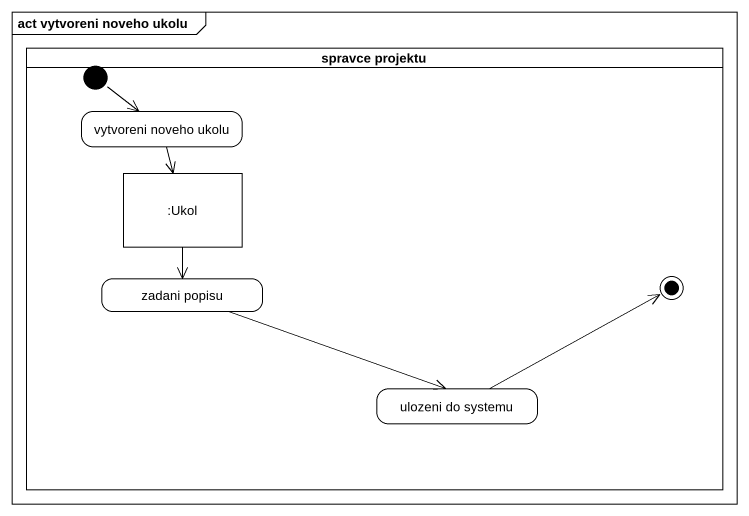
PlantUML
@startuml
mainframe act vytvoreni noveho ukolu
hide empty description
state "spravce projektu" as spravce_projektu <<partition>> {
  state "vytvoreni noveho ukolu" as vytvoreni_noveho_ukolu
  state ":Ukol" as Ukol <<object>>
  state "zadani popisu" as zadani_popisu
  state "ulozeni do systemu" as ulozeni_do_systemu
  [*] --> vytvoreni_noveho_ukolu
  ulozeni_do_systemu -right-> [*]
}
vytvoreni_noveho_ukolu --> Ukol
Ukol --> zadani_popisu
zadani_popisu -right-> ulozeni_do_systemu
@enduml
